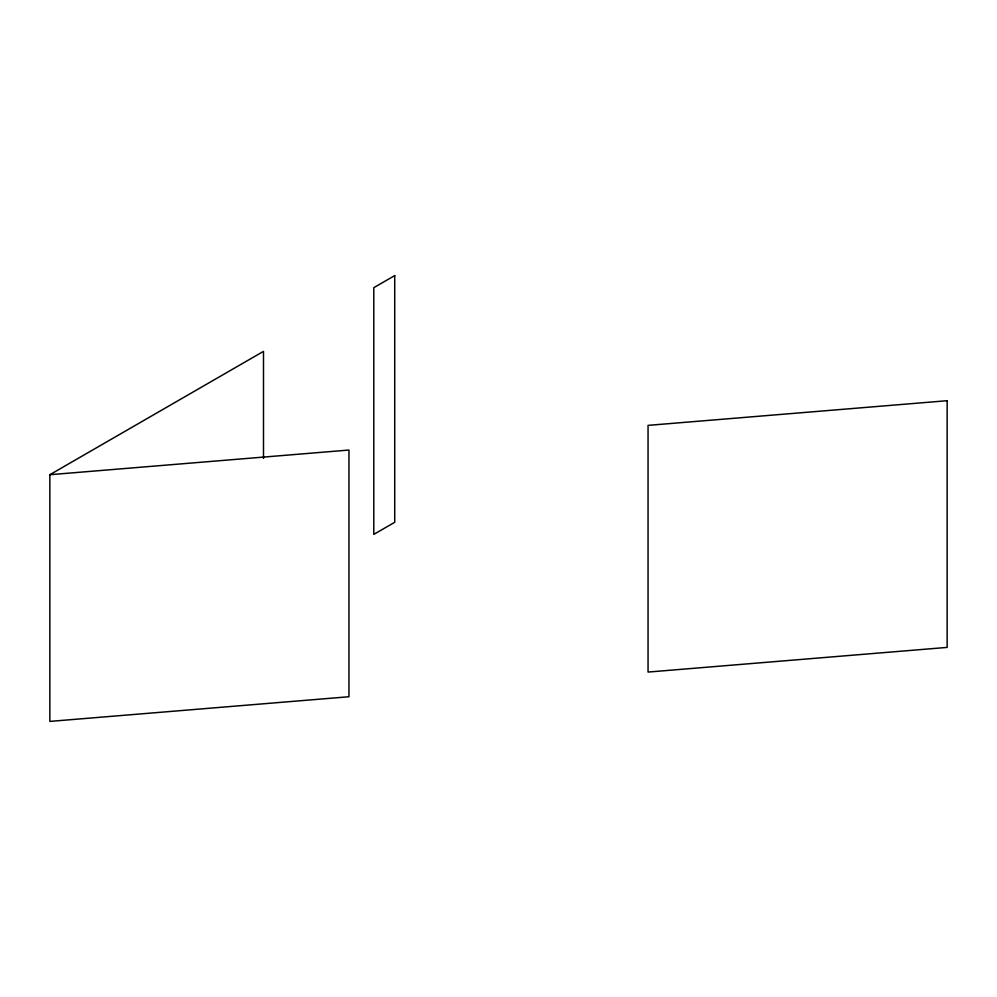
<?xml version="1.0" encoding="UTF-8"?>
<svg xmlns="http://www.w3.org/2000/svg" width="997" height="997" viewBox="0 0 997 997"><rect width="100%" height="100%" fill="white"/><g stroke="black" fill="none" stroke-linecap="round" stroke-linejoin="round"><path stroke-width="1.5" d="M49.85 474.709L348.95 450.046L348.95 696.741L49.85 721.404L49.85 474.709L263.495 351.368L263.495 458.421M394.725 275.596L373.788 287.684L373.788 534.38L394.725 522.291L394.725 275.596M947.15 400.707L648.05 425.37L648.05 672.065L947.15 647.402L947.15 400.707"/></g></svg>
